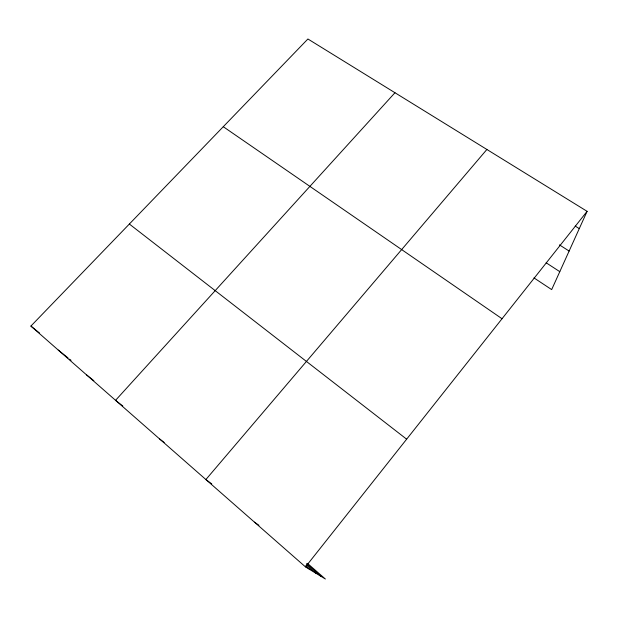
<?xml version="1.0" encoding="UTF-8"?>
<svg xmlns="http://www.w3.org/2000/svg" width="618" height="618" viewBox="0 0 618 618"><rect width="100%" height="100%" fill="white"/><g stroke="black" fill="none" stroke-linecap="round" stroke-linejoin="round"><path stroke-width="0.93" d="M307.416 563.315L325.369 579.012L305.493 566.907L30.9 326.072L307.911 38.988L587.1 211.333L551.673 289.603L533.967 277.899M305.493 566.907L587.1 211.333M486.891 149.471L205.887 479.545L211.735 483.909M394.972 92.731L115.558 400.325L122.781 406.011M575.196 226.064L579.275 228.621M559.429 244.867L569.116 251.062M546.142 262.781L559.792 271.665M223.276 126.705L502.04 318.741M254.446 522.133L258.934 525.292M159.645 438.989L164.195 442.496M129.355 224.04L406.644 439.189M86.45 374.794L93.851 380.688M58.247 350.058L68.034 357.915M69.54 359.12L71.047 360.333M30.9 326.072L39.598 333.102M306.497 563.686L320.904 576.293M306.389 564.968L315.713 573.133M305.671 565.864L309.973 569.641"/></g></svg>
